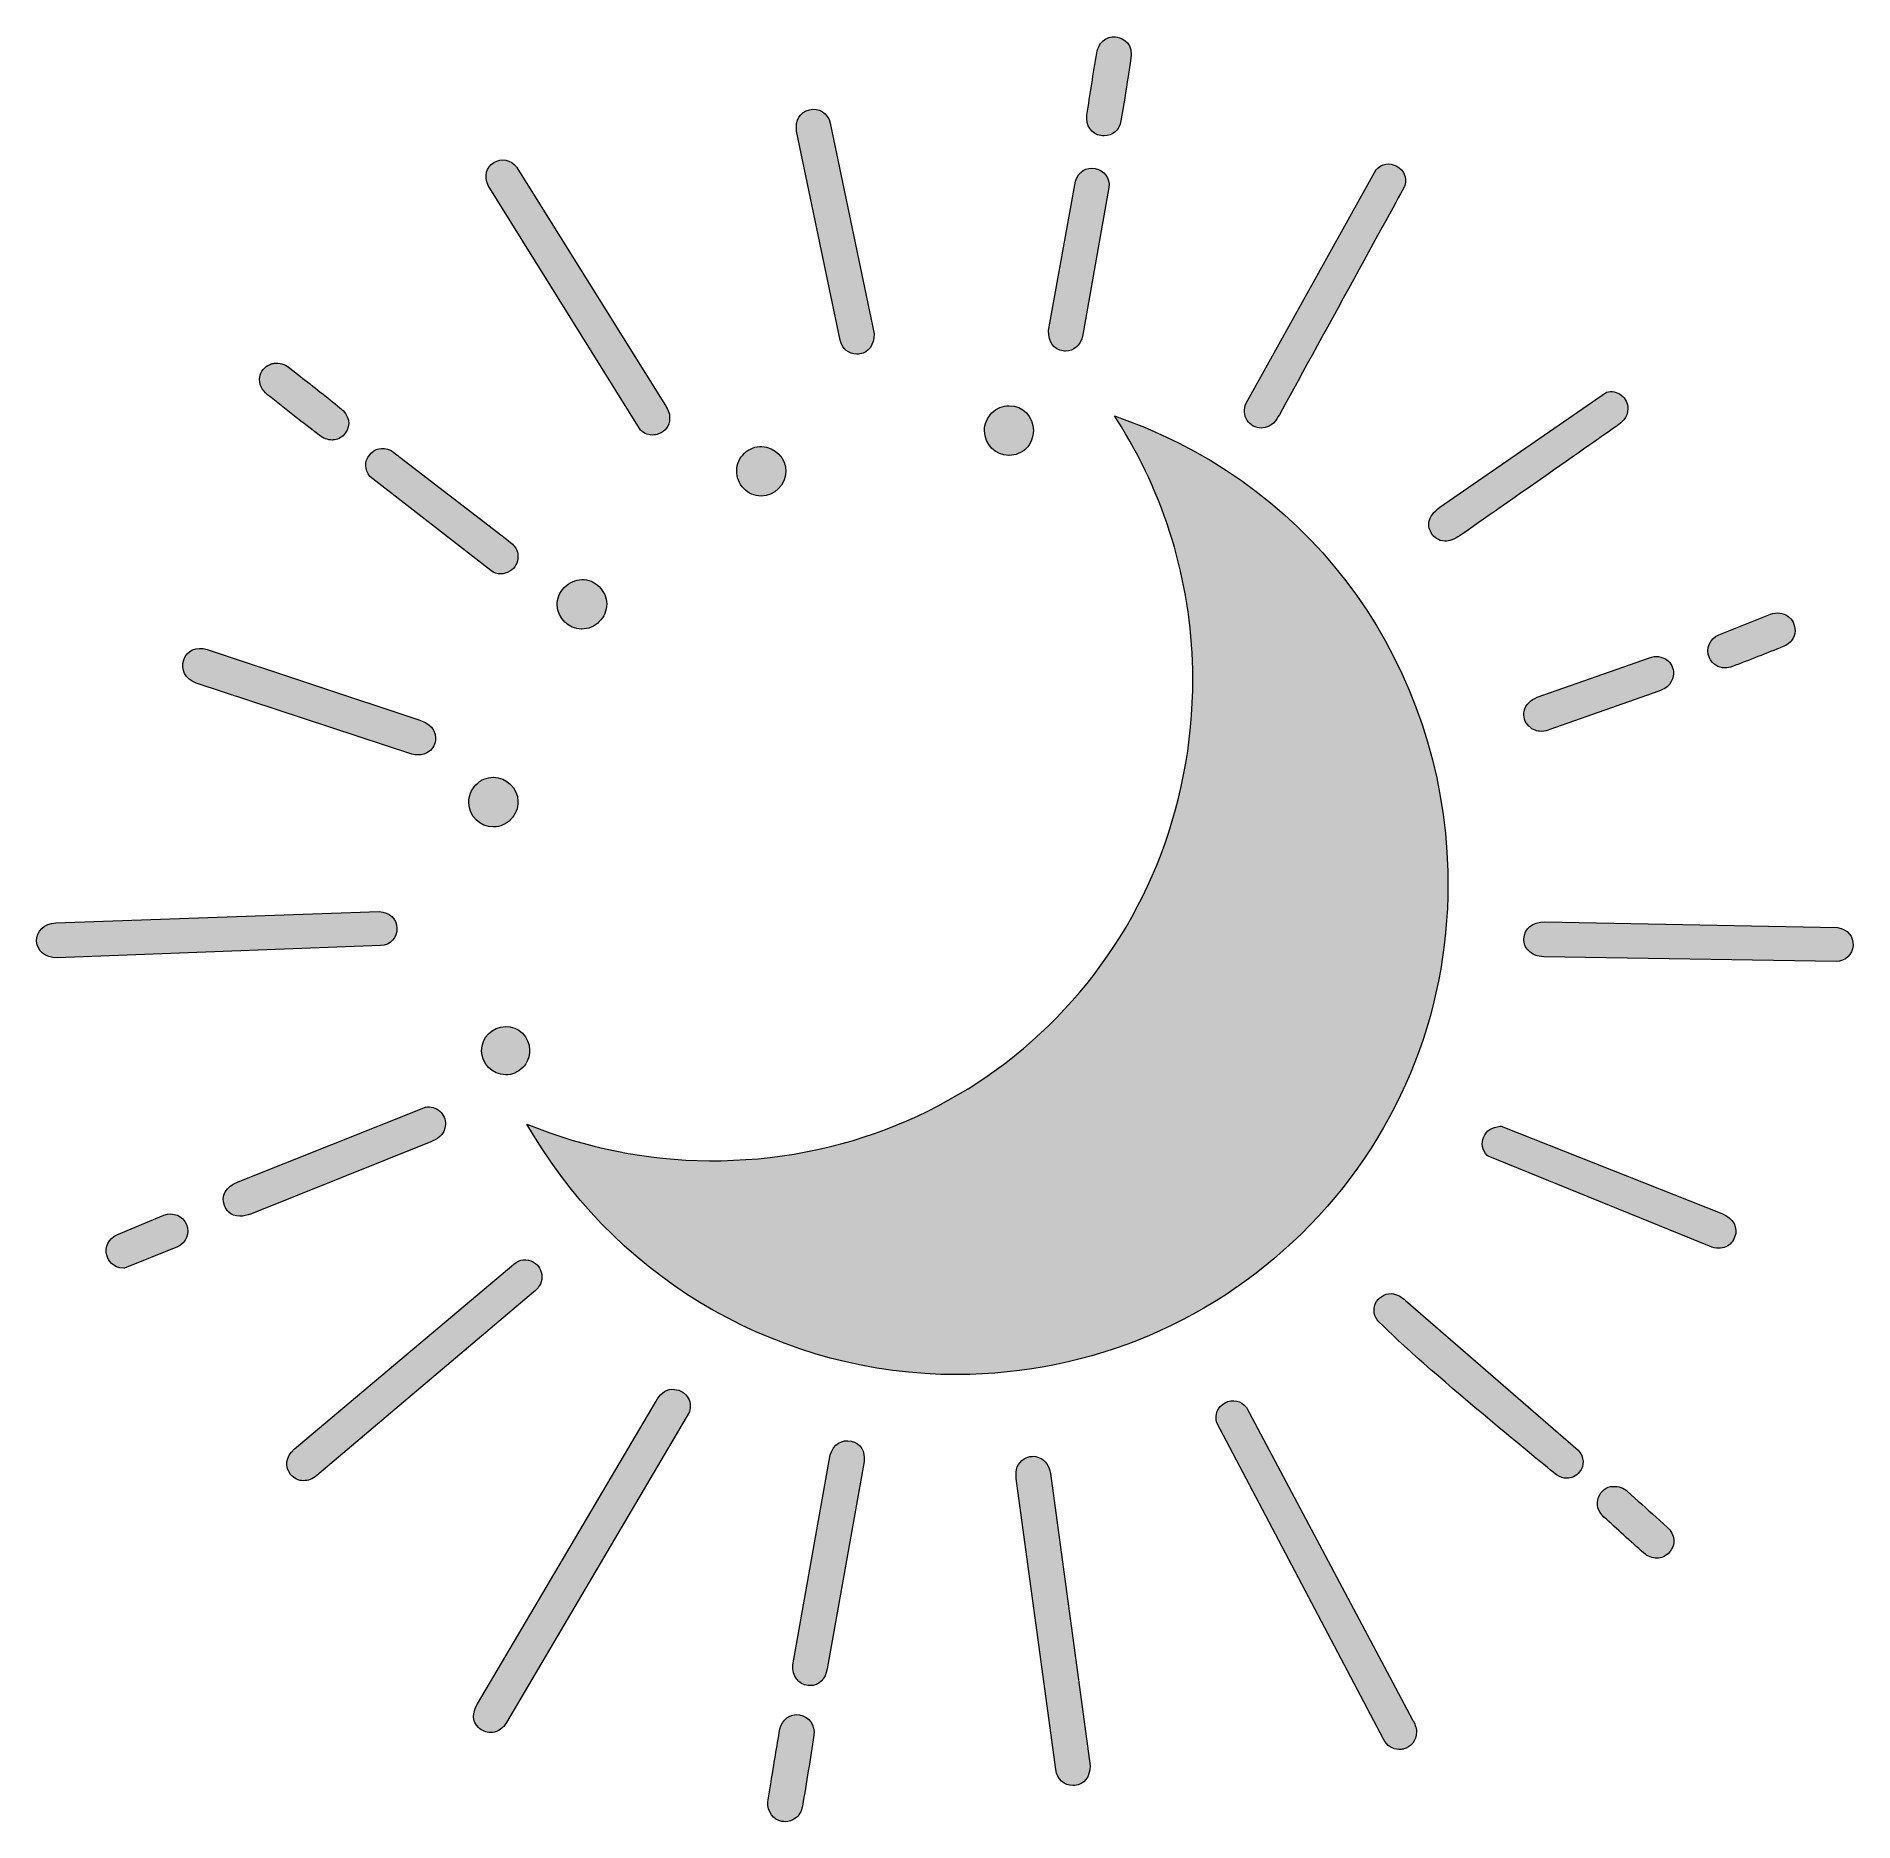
# Model space of a CAD drawing. Header units: inches. Extents: x -1.2 to 10.8, y -11.8 to 0.
import ezdxf

# ---------------------------------------------------------------- set-up
doc = ezdxf.new("R2010")
doc.units = ezdxf.units.IN
doc.header["$MEASUREMENT"] = 0
doc.layers.add('Layer 1', color=7, linetype='Continuous')

msp = doc.modelspace()

# ---------------------------------------------------------------- hatches: boundary and pattern name
at = {"layer": 'Layer 1', "true_color": 0xffffff}
h = msp.add_hatch(color=7, dxfattribs=at)
h.dxf.hatch_style = 2
edge = h.paths.add_edge_path()
edge.add_spline(control_points=[(5.85, -0.686), (5.85, -0.686), (5.85, -0.686), (5.85, -0.686), (5.857, -0.687), (5.865, -0.688), (5.872, -0.688), (5.927, -0.688), (5.971, -0.65), (5.982, -0.589), (6, -0.489), (6.015, -0.388), (6.03, -0.295), (6.03, -0.295), (6.046, -0.192), (6.046, -0.192), (6.067, -0.073), (5.999, -0.043), (5.957, -0.035), (5.927, -0.03), (5.898, -0.036), (5.874, -0.053), (5.848, -0.071), (5.83, -0.101), (5.823, -0.139), (5.8, -0.275), (5.778, -0.413), (5.758, -0.55), (5.748, -0.619), (5.786, -0.675), (5.85, -0.686)], knot_values=[0, 0, 0, 0, 1, 1, 1, 2, 2, 2, 3, 3, 3, 4, 4, 4, 5, 5, 5, 6, 6, 6, 7, 7, 7, 8, 8, 8, 9, 9, 9, 10, 10, 10, 10], degree=3, periodic=1)
h = msp.add_hatch(color=7, dxfattribs=at)
h.dxf.hatch_style = 2
edge = h.paths.add_edge_path()
edge.add_spline(control_points=[(4.127, -2.038), (4.141, -2.095), (4.185, -2.13), (4.237, -2.13), (4.244, -2.13), (4.251, -2.13), (4.258, -2.129), (4.315, -2.119), (4.353, -2.068), (4.352, -1.996), (4.352, -1.996), (4.062, -0.604), (4.062, -0.604), (4.045, -0.537), (3.987, -0.5), (3.924, -0.515), (3.863, -0.53), (3.829, -0.586), (3.84, -0.656), (3.84, -0.656), (4.127, -2.038), (4.127, -2.038)], knot_values=[0, 0, 0, 0, 1, 1, 1, 2, 2, 2, 3, 3, 3, 4, 4, 4, 5, 5, 5, 6, 6, 6, 7, 7, 7, 7], degree=3, periodic=1)
h = msp.add_hatch(color=7, dxfattribs=at)
h.dxf.hatch_style = 2
edge = h.paths.add_edge_path()
edge.add_spline(control_points=[(2.801, -2.622), (2.822, -2.65), (2.852, -2.665), (2.885, -2.665), (2.899, -2.665), (2.914, -2.662), (2.928, -2.657), (2.973, -2.641), (2.999, -2.605), (3.001, -2.555), (3.003, -2.516), (2.985, -2.488), (2.969, -2.463), (2.969, -2.463), (1.992, -0.896), (1.992, -0.896), (1.992, -0.896), (1.99, -0.893), (1.99, -0.893), (1.952, -0.844), (1.89, -0.832), (1.839, -0.864), (1.79, -0.894), (1.774, -0.955), (1.801, -1.015), (1.801, -1.015), (2.801, -2.622), (2.801, -2.622)], knot_values=[0, 0, 0, 0, 1, 1, 1, 2, 2, 2, 3, 3, 3, 4, 4, 4, 5, 5, 5, 6, 6, 6, 7, 7, 7, 8, 8, 8, 9, 9, 9, 9], degree=3, periodic=1)
h = msp.add_hatch(color=7, dxfattribs=at)
h.dxf.hatch_style = 2
edge = h.paths.add_edge_path()
edge.add_spline(control_points=[(5.6, -2.109), (5.606, -2.109), (5.612, -2.11), (5.617, -2.11), (5.671, -2.11), (5.712, -2.075), (5.729, -2.014), (5.729, -2.014), (5.903, -1.028), (5.903, -1.028), (5.91, -0.967), (5.872, -0.915), (5.812, -0.903), (5.755, -0.892), (5.702, -0.925), (5.682, -0.986), (5.682, -0.986), (5.504, -1.975), (5.504, -1.975), (5.502, -2.049), (5.539, -2.1), (5.6, -2.109)], knot_values=[0, 0, 0, 0, 1, 1, 1, 2, 2, 2, 3, 3, 3, 4, 4, 4, 5, 5, 5, 6, 6, 6, 7, 7, 7, 7], degree=3, periodic=1)
h = msp.add_hatch(color=7, dxfattribs=at)
h.dxf.hatch_style = 2
edge = h.paths.add_edge_path()
edge.add_spline(control_points=[(6.91, -2.619), (6.981, -2.617), (7.012, -2.561), (7.029, -2.531), (7.236, -2.154), (7.856, -1.022), (7.856, -1.022), (7.856, -1.022), (7.859, -1.015), (7.859, -1.015), (7.872, -0.96), (7.852, -0.915), (7.805, -0.889), (7.757, -0.862), (7.706, -0.87), (7.669, -0.91), (7.669, -0.91), (6.809, -2.455), (6.809, -2.455), (6.792, -2.493), (6.795, -2.535), (6.816, -2.568), (6.836, -2.6), (6.871, -2.619), (6.91, -2.619)], knot_values=[0, 0, 0, 0, 1, 1, 1, 2, 2, 2, 3, 3, 3, 4, 4, 4, 5, 5, 5, 6, 6, 6, 7, 7, 7, 8, 8, 8, 8], degree=3, periodic=1)
h = msp.add_hatch(color=7, dxfattribs=at)
h.dxf.hatch_style = 2
edge = h.paths.add_edge_path()
edge.add_spline(control_points=[(0.685, -2.665), (0.685, -2.665), (0.685, -2.665), (0.685, -2.665), (0.712, -2.686), (0.742, -2.698), (0.771, -2.698), (0.776, -2.698), (0.781, -2.697), (0.786, -2.696), (0.815, -2.692), (0.84, -2.677), (0.858, -2.653), (0.898, -2.599), (0.884, -2.533), (0.823, -2.484), (0.737, -2.415), (0.649, -2.346), (0.562, -2.278), (0.562, -2.278), (0.492, -2.223), (0.492, -2.223), (0.468, -2.205), (0.44, -2.188), (0.398, -2.189), (0.398, -2.189), (0.388, -2.19), (0.388, -2.19), (0.382, -2.192), (0.371, -2.193), (0.361, -2.198), (0.323, -2.214), (0.298, -2.245), (0.293, -2.283), (0.287, -2.325), (0.306, -2.368), (0.345, -2.399), (0.464, -2.495), (0.584, -2.588), (0.685, -2.665)], knot_values=[0, 0, 0, 0, 1, 1, 1, 2, 2, 2, 3, 3, 3, 4, 4, 4, 5, 5, 5, 6, 6, 6, 7, 7, 7, 8, 8, 8, 9, 9, 9, 10, 10, 10, 11, 11, 11, 12, 12, 12, 13, 13, 13, 13], degree=3, periodic=1)
h = msp.add_hatch(color=7, dxfattribs=at)
h.dxf.hatch_style = 2
edge = h.paths.add_edge_path()
edge.add_spline(control_points=[(8.123, -3.366), (8.15, -3.366), (8.183, -3.356), (8.223, -3.328), (8.484, -3.148), (9.262, -2.602), (9.262, -2.602), (9.285, -2.586), (9.332, -2.553), (9.332, -2.49), (9.332, -2.455), (9.316, -2.422), (9.288, -2.401), (9.26, -2.379), (9.224, -2.372), (9.19, -2.382), (9.19, -2.382), (8.09, -3.142), (8.09, -3.142), (8.048, -3.171), (8.023, -3.205), (8.017, -3.24), (8.013, -3.268), (8.02, -3.295), (8.038, -3.32), (8.05, -3.337), (8.078, -3.366), (8.123, -3.366)], knot_values=[0, 0, 0, 0, 1, 1, 1, 2, 2, 2, 3, 3, 3, 4, 4, 4, 5, 5, 5, 6, 6, 6, 7, 7, 7, 8, 8, 8, 9, 9, 9, 9], degree=3, periodic=1)
h = msp.add_hatch(color=7, dxfattribs=at)
h.dxf.hatch_style = 2
edge = h.paths.add_edge_path()
edge.add_spline(control_points=[(5.242, -2.799), (5.242, -2.799), (5.243, -2.799), (5.243, -2.799), (5.286, -2.799), (5.326, -2.783), (5.356, -2.754), (5.387, -2.723), (5.404, -2.68), (5.404, -2.634), (5.403, -2.543), (5.334, -2.471), (5.245, -2.471), (5.2, -2.472), (5.161, -2.487), (5.13, -2.518), (5.098, -2.55), (5.081, -2.592), (5.081, -2.637), (5.082, -2.727), (5.152, -2.799), (5.242, -2.799)], knot_values=[0, 0, 0, 0, 1, 1, 1, 2, 2, 2, 3, 3, 3, 4, 4, 4, 5, 5, 5, 6, 6, 6, 7, 7, 7, 7], degree=3, periodic=1)
h = msp.add_hatch(color=7, dxfattribs=at)
h.dxf.hatch_style = 2
edge = h.paths.add_edge_path()
edge.add_spline(control_points=[(8.142, -5.547), (8.107, -4.197), (7.275, -3.028), (6.021, -2.568), (6.021, -2.568), (5.94, -2.538), (5.94, -2.538), (5.94, -2.538), (5.985, -2.611), (5.985, -2.611), (6.292, -3.108), (6.455, -3.682), (6.457, -4.27), (6.463, -6.029), (5.094, -7.43), (3.341, -7.46), (2.925, -7.467), (2.52, -7.396), (2.138, -7.249), (2.138, -7.249), (2.058, -7.218), (2.058, -7.218), (2.058, -7.218), (2.102, -7.292), (2.102, -7.292), (2.686, -8.268), (3.757, -8.875), (4.899, -8.874), (4.899, -8.874), (4.9, -8.874), (4.9, -8.874), (4.9, -8.874), (4.9, -8.874), (4.9, -8.874), (5.792, -8.869), (6.62, -8.517), (7.233, -7.884), (7.842, -7.255), (8.164, -6.425), (8.142, -5.547)], knot_values=[0, 0, 0, 0, 1, 1, 1, 2, 2, 2, 3, 3, 3, 4, 4, 4, 5, 5, 5, 6, 6, 6, 7, 7, 7, 8, 8, 8, 9, 9, 9, 10, 10, 10, 11, 11, 11, 12, 12, 12, 13, 13, 13, 13], degree=3, periodic=1)
h = msp.add_hatch(color=7, dxfattribs=at)
h.dxf.hatch_style = 2
edge = h.paths.add_edge_path()
edge.add_spline(control_points=[(1.819, -3.56), (1.84, -3.575), (1.862, -3.583), (1.885, -3.583), (1.905, -3.583), (1.925, -3.577), (1.945, -3.565), (1.981, -3.543), (1.999, -3.509), (1.999, -3.466), (1.998, -3.409), (1.959, -3.38), (1.924, -3.353), (1.924, -3.353), (1.162, -2.768), (1.162, -2.768), (1.162, -2.768), (1.156, -2.765), (1.156, -2.765), (1.103, -2.741), (1.053, -2.753), (1.018, -2.797), (1.018, -2.797), (1.018, -2.797), (1.018, -2.797), (0.984, -2.841), (0.985, -2.894), (1.02, -2.939), (1.02, -2.939), (1.819, -3.56), (1.819, -3.56)], knot_values=[0, 0, 0, 0, 1, 1, 1, 2, 2, 2, 3, 3, 3, 4, 4, 4, 5, 5, 5, 6, 6, 6, 7, 7, 7, 8, 8, 8, 9, 9, 9, 10, 10, 10, 10], degree=3, periodic=1)
h = msp.add_hatch(color=7, dxfattribs=at)
h.dxf.hatch_style = 2
edge = h.paths.add_edge_path()
edge.add_spline(control_points=[(3.605, -3.068), (3.605, -3.068), (3.605, -3.068), (3.606, -3.068), (3.692, -3.068), (3.767, -2.994), (3.768, -2.906), (3.77, -2.819), (3.697, -2.743), (3.61, -2.74), (3.567, -2.739), (3.527, -2.755), (3.495, -2.785), (3.463, -2.815), (3.445, -2.856), (3.444, -2.899), (3.443, -2.944), (3.459, -2.986), (3.49, -3.019), (3.521, -3.05), (3.561, -3.068), (3.605, -3.068)], knot_values=[0, 0, 0, 0, 1, 1, 1, 2, 2, 2, 3, 3, 3, 4, 4, 4, 5, 5, 5, 6, 6, 6, 7, 7, 7, 7], degree=3, periodic=1)
h = msp.add_hatch(color=7, dxfattribs=at)
h.dxf.hatch_style = 2
edge = h.paths.add_edge_path()
edge.add_spline(control_points=[(2.305, -3.672), (2.274, -3.704), (2.257, -3.747), (2.258, -3.79), (2.261, -3.876), (2.333, -3.946), (2.419, -3.947), (2.419, -3.947), (2.42, -3.947), (2.42, -3.947), (2.464, -3.947), (2.505, -3.93), (2.536, -3.898), (2.568, -3.866), (2.585, -3.825), (2.585, -3.781), (2.584, -3.738), (2.567, -3.697), (2.535, -3.666), (2.504, -3.636), (2.461, -3.619), (2.421, -3.62), (2.378, -3.621), (2.336, -3.64), (2.305, -3.672)], knot_values=[0, 0, 0, 0, 1, 1, 1, 2, 2, 2, 3, 3, 3, 4, 4, 4, 5, 5, 5, 6, 6, 6, 7, 7, 7, 8, 8, 8, 8], degree=3, periodic=1)
h = msp.add_hatch(color=7, dxfattribs=at)
h.dxf.hatch_style = 2
edge = h.paths.add_edge_path()
edge.add_spline(control_points=[(9.973, -4.204), (9.989, -4.204), (10.005, -4.201), (10.022, -4.194), (10.135, -4.152), (10.246, -4.107), (10.358, -4.063), (10.407, -4.043), (10.435, -4.006), (10.436, -3.958), (10.436, -3.918), (10.419, -3.882), (10.388, -3.861), (10.357, -3.839), (10.316, -3.834), (10.274, -3.849), (10.274, -3.849), (9.933, -3.985), (9.933, -3.985), (9.871, -4.013), (9.844, -4.077), (9.87, -4.136), (9.889, -4.179), (9.928, -4.204), (9.973, -4.204)], knot_values=[0, 0, 0, 0, 1, 1, 1, 2, 2, 2, 3, 3, 3, 4, 4, 4, 5, 5, 5, 6, 6, 6, 7, 7, 7, 8, 8, 8, 8], degree=3, periodic=1)
h = msp.add_hatch(color=7, dxfattribs=at)
h.dxf.hatch_style = 2
edge = h.paths.add_edge_path()
edge.add_spline(control_points=[(-0.128, -4.304), (-0.128, -4.304), (1.298, -4.773), (1.298, -4.773), (1.312, -4.777), (1.325, -4.779), (1.339, -4.779), (1.365, -4.779), (1.39, -4.771), (1.411, -4.757), (1.438, -4.736), (1.454, -4.705), (1.455, -4.67), (1.456, -4.584), (1.371, -4.556), (1.343, -4.546), (1.343, -4.546), (-0.055, -4.082), (-0.055, -4.082), (-0.125, -4.06), (-0.188, -4.088), (-0.209, -4.15), (-0.231, -4.215), (-0.199, -4.276), (-0.128, -4.304)], knot_values=[0, 0, 0, 0, 1, 1, 1, 2, 2, 2, 3, 3, 3, 4, 4, 4, 5, 5, 5, 6, 6, 6, 7, 7, 7, 8, 8, 8, 8], degree=3, periodic=1)
h = msp.add_hatch(color=7, dxfattribs=at)
h.dxf.hatch_style = 2
edge = h.paths.add_edge_path()
edge.add_spline(control_points=[(8.647, -4.489), (8.639, -4.525), (8.65, -4.561), (8.678, -4.589), (8.704, -4.615), (8.733, -4.623), (8.758, -4.623), (8.784, -4.623), (8.805, -4.615), (8.815, -4.611), (8.815, -4.611), (9.536, -4.357), (9.536, -4.357), (9.558, -4.349), (9.627, -4.325), (9.633, -4.242), (9.634, -4.205), (9.618, -4.171), (9.589, -4.15), (9.557, -4.127), (9.515, -4.122), (9.474, -4.136), (9.474, -4.136), (8.732, -4.398), (8.732, -4.398), (8.688, -4.414), (8.656, -4.448), (8.647, -4.489)], knot_values=[0, 0, 0, 0, 1, 1, 1, 2, 2, 2, 3, 3, 3, 4, 4, 4, 5, 5, 5, 6, 6, 6, 7, 7, 7, 8, 8, 8, 9, 9, 9, 9], degree=3, periodic=1)
h = msp.add_hatch(color=7, dxfattribs=at)
h.dxf.hatch_style = 2
edge = h.paths.add_edge_path()
edge.add_spline(control_points=[(1.838, -5.254), (1.881, -5.254), (1.922, -5.236), (1.952, -5.204), (1.983, -5.172), (2, -5.13), (1.999, -5.086), (1.997, -4.998), (1.924, -4.926), (1.837, -4.926), (1.836, -4.926), (1.836, -4.926), (1.835, -4.926), (1.792, -4.927), (1.751, -4.944), (1.721, -4.976), (1.689, -5.008), (1.673, -5.051), (1.674, -5.095), (1.677, -5.185), (1.748, -5.254), (1.836, -5.254), (1.836, -5.254), (1.837, -5.254), (1.838, -5.254)], knot_values=[0, 0, 0, 0, 1, 1, 1, 2, 2, 2, 3, 3, 3, 4, 4, 4, 5, 5, 5, 6, 6, 6, 7, 7, 7, 8, 8, 8, 8], degree=3, periodic=1)
h = msp.add_hatch(color=7, dxfattribs=at)
h.dxf.hatch_style = 2
edge = h.paths.add_edge_path()
edge.add_spline(control_points=[(1.199, -5.923), (1.197, -5.861), (1.15, -5.817), (1.081, -5.814), (1.081, -5.814), (-1.055, -5.889), (-1.055, -5.889), (-1.13, -5.893), (-1.183, -5.943), (-1.181, -6.009), (-1.178, -6.075), (-1.126, -6.118), (-1.046, -6.119), (-1.046, -6.119), (1.091, -6.039), (1.091, -6.039), (1.157, -6.035), (1.201, -5.987), (1.199, -5.923)], knot_values=[0, 0, 0, 0, 1, 1, 1, 2, 2, 2, 3, 3, 3, 4, 4, 4, 5, 5, 5, 6, 6, 6, 6], degree=3, periodic=1)
h = msp.add_hatch(color=7, dxfattribs=at)
h.dxf.hatch_style = 2
edge = h.paths.add_edge_path()
edge.add_spline(control_points=[(10.717, -5.919), (10.717, -5.919), (8.783, -5.882), (8.783, -5.882), (8.7, -5.881), (8.647, -5.925), (8.645, -5.994), (8.644, -6.024), (8.654, -6.051), (8.674, -6.072), (8.698, -6.097), (8.734, -6.111), (8.777, -6.112), (8.777, -6.112), (10.707, -6.144), (10.707, -6.144), (10.768, -6.142), (10.815, -6.097), (10.819, -6.038), (10.823, -5.979), (10.783, -5.93), (10.717, -5.919)], knot_values=[0, 0, 0, 0, 1, 1, 1, 2, 2, 2, 3, 3, 3, 4, 4, 4, 5, 5, 5, 6, 6, 6, 7, 7, 7, 7], degree=3, periodic=1)
h = msp.add_hatch(color=7, dxfattribs=at)
h.dxf.hatch_style = 2
edge = h.paths.add_edge_path()
edge.add_spline(control_points=[(1.916, -6.893), (1.916, -6.893), (1.916, -6.893), (1.916, -6.893), (1.917, -6.893), (1.917, -6.893), (1.917, -6.893), (1.96, -6.893), (1.999, -6.876), (2.03, -6.845), (2.061, -6.814), (2.077, -6.773), (2.076, -6.729), (2.075, -6.641), (2.002, -6.571), (1.916, -6.574), (1.829, -6.575), (1.758, -6.646), (1.758, -6.733), (1.758, -6.819), (1.831, -6.892), (1.916, -6.893)], knot_values=[0, 0, 0, 0, 1, 1, 1, 2, 2, 2, 3, 3, 3, 4, 4, 4, 5, 5, 5, 6, 6, 6, 7, 7, 7, 7], degree=3, periodic=1)
h = msp.add_hatch(color=7, dxfattribs=at)
h.dxf.hatch_style = 2
edge = h.paths.add_edge_path()
edge.add_spline(control_points=[(1.52, -7.22), (1.521, -7.187), (1.507, -7.155), (1.482, -7.133), (1.456, -7.11), (1.422, -7.1), (1.388, -7.106), (1.388, -7.106), (0.15, -7.599), (0.15, -7.599), (0.069, -7.633), (0.035, -7.691), (0.06, -7.757), (0.069, -7.781), (0.095, -7.827), (0.162, -7.827), (0.183, -7.827), (0.208, -7.822), (0.238, -7.811), (0.238, -7.811), (1.423, -7.335), (1.423, -7.335), (1.454, -7.322), (1.518, -7.296), (1.52, -7.22)], knot_values=[0, 0, 0, 0, 1, 1, 1, 2, 2, 2, 3, 3, 3, 4, 4, 4, 5, 5, 5, 6, 6, 6, 7, 7, 7, 8, 8, 8, 8], degree=3, periodic=1)
h = msp.add_hatch(color=7, dxfattribs=at)
h.dxf.hatch_style = 2
edge = h.paths.add_edge_path()
edge.add_spline(control_points=[(9.952, -7.81), (9.952, -7.81), (8.494, -7.233), (8.494, -7.233), (8.494, -7.233), (8.487, -7.233), (8.487, -7.233), (8.432, -7.238), (8.396, -7.261), (8.379, -7.303), (8.361, -7.346), (8.369, -7.39), (8.403, -7.425), (8.403, -7.425), (8.408, -7.43), (8.408, -7.43), (8.408, -7.43), (9.87, -8.025), (9.87, -8.025), (9.87, -8.025), (9.87, -8.025), (9.87, -8.025), (9.891, -8.034), (9.912, -8.038), (9.932, -8.038), (9.949, -8.038), (9.964, -8.035), (9.979, -8.029), (10.006, -8.017), (10.026, -7.995), (10.037, -7.966), (10.062, -7.902), (10.029, -7.841), (9.952, -7.81)], knot_values=[0, 0, 0, 0, 1, 1, 1, 2, 2, 2, 3, 3, 3, 4, 4, 4, 5, 5, 5, 6, 6, 6, 7, 7, 7, 8, 8, 8, 9, 9, 9, 10, 10, 10, 11, 11, 11, 11], degree=3, periodic=1)
h = msp.add_hatch(color=7, dxfattribs=at)
h.dxf.hatch_style = 2
edge = h.paths.add_edge_path()
edge.add_spline(control_points=[(-0.34, -7.82), (-0.34, -7.82), (-0.652, -7.951), (-0.652, -7.951), (-0.707, -7.977), (-0.732, -8.029), (-0.718, -8.084), (-0.708, -8.121), (-0.681, -8.167), (-0.606, -8.171), (-0.606, -8.171), (-0.6, -8.171), (-0.6, -8.171), (-0.6, -8.171), (-0.251, -8.029), (-0.251, -8.029), (-0.193, -8.003), (-0.167, -7.939), (-0.191, -7.881), (-0.215, -7.824), (-0.277, -7.798), (-0.34, -7.82)], knot_values=[0, 0, 0, 0, 1, 1, 1, 2, 2, 2, 3, 3, 3, 4, 4, 4, 5, 5, 5, 6, 6, 6, 7, 7, 7, 7], degree=3, periodic=1)
h = msp.add_hatch(color=7, dxfattribs=at)
h.dxf.hatch_style = 2
edge = h.paths.add_edge_path()
edge.add_spline(control_points=[(2.157, -8.228), (2.156, -8.184), (2.137, -8.151), (2.101, -8.13), (2.101, -8.13), (2.101, -8.13), (2.101, -8.13), (2.058, -8.105), (2.011, -8.11), (1.971, -8.143), (1.971, -8.143), (0.521, -9.367), (0.521, -9.367), (0.465, -9.415), (0.456, -9.483), (0.497, -9.534), (0.52, -9.561), (0.549, -9.575), (0.581, -9.575), (0.611, -9.575), (0.642, -9.564), (0.671, -9.541), (0.671, -9.541), (2.102, -8.329), (2.102, -8.329), (2.129, -8.306), (2.157, -8.276), (2.157, -8.228)], knot_values=[0, 0, 0, 0, 1, 1, 1, 2, 2, 2, 3, 3, 3, 4, 4, 4, 5, 5, 5, 6, 6, 6, 7, 7, 7, 8, 8, 8, 9, 9, 9, 9], degree=3, periodic=1)
h = msp.add_hatch(color=7, dxfattribs=at)
h.dxf.hatch_style = 2
edge = h.paths.add_edge_path()
edge.add_spline(control_points=[(7.863, -8.384), (7.837, -8.362), (7.808, -8.341), (7.768, -8.338), (7.768, -8.338), (7.767, -8.338), (7.767, -8.338), (7.723, -8.339), (7.682, -8.364), (7.663, -8.406), (7.646, -8.446), (7.654, -8.49), (7.687, -8.524), (7.957, -8.806), (8.853, -9.53), (8.864, -9.539), (8.883, -9.553), (8.905, -9.559), (8.927, -9.559), (8.958, -9.559), (8.99, -9.545), (9.012, -9.517), (9.046, -9.475), (9.044, -9.419), (9.003, -9.372), (9.003, -9.372), (7.863, -8.384), (7.863, -8.384)], knot_values=[0, 0, 0, 0, 1, 1, 1, 2, 2, 2, 3, 3, 3, 4, 4, 4, 5, 5, 5, 6, 6, 6, 7, 7, 7, 8, 8, 8, 9, 9, 9, 9], degree=3, periodic=1)
h = msp.add_hatch(color=7, dxfattribs=at)
h.dxf.hatch_style = 2
edge = h.paths.add_edge_path()
edge.add_spline(control_points=[(3.016, -8.97), (3.016, -8.97), (3.016, -8.97), (3.016, -8.97), (2.964, -8.972), (2.934, -9.011), (2.911, -9.049), (2.911, -9.049), (1.731, -11.05), (1.731, -11.05), (1.694, -11.112), (1.697, -11.165), (1.739, -11.206), (1.761, -11.228), (1.789, -11.239), (1.817, -11.239), (1.822, -11.239), (1.826, -11.239), (1.831, -11.238), (1.867, -11.234), (1.901, -11.21), (1.923, -11.173), (1.923, -11.173), (3.131, -9.119), (3.131, -9.119), (3.143, -9.084), (3.138, -9.047), (3.117, -9.018), (3.095, -8.987), (3.06, -8.971), (3.016, -8.97)], knot_values=[0, 0, 0, 0, 1, 1, 1, 2, 2, 2, 3, 3, 3, 4, 4, 4, 5, 5, 5, 6, 6, 6, 7, 7, 7, 8, 8, 8, 9, 9, 9, 10, 10, 10, 10], degree=3, periodic=1)
h = msp.add_hatch(color=7, dxfattribs=at)
h.dxf.hatch_style = 2
edge = h.paths.add_edge_path()
edge.add_spline(control_points=[(6.811, -9.091), (6.776, -9.045), (6.722, -9.033), (6.67, -9.061), (6.67, -9.061), (6.67, -9.061), (6.67, -9.061), (6.621, -9.088), (6.601, -9.137), (6.616, -9.193), (6.616, -9.193), (7.716, -11.283), (7.716, -11.283), (7.74, -11.327), (7.776, -11.351), (7.819, -11.351), (7.828, -11.351), (7.838, -11.35), (7.848, -11.348), (7.9, -11.335), (7.932, -11.295), (7.936, -11.235), (7.935, -11.204), (7.922, -11.18), (7.909, -11.155), (7.909, -11.155), (6.811, -9.091), (6.811, -9.091)], knot_values=[0, 0, 0, 0, 1, 1, 1, 2, 2, 2, 3, 3, 3, 4, 4, 4, 5, 5, 5, 6, 6, 6, 7, 7, 7, 8, 8, 8, 9, 9, 9, 9], degree=3, periodic=1)
h = msp.add_hatch(color=7, dxfattribs=at)
h.dxf.hatch_style = 2
edge = h.paths.add_edge_path()
edge.add_spline(control_points=[(4.201, -9.314), (4.139, -9.299), (4.084, -9.334), (4.062, -9.404), (4.062, -9.404), (3.814, -10.791), (3.814, -10.791), (3.812, -10.868), (3.852, -10.921), (3.915, -10.928), (3.919, -10.928), (3.923, -10.929), (3.927, -10.929), (3.986, -10.929), (4.03, -10.887), (4.042, -10.819), (4.042, -10.819), (4.285, -9.448), (4.285, -9.448), (4.295, -9.382), (4.262, -9.328), (4.201, -9.314)], knot_values=[0, 0, 0, 0, 1, 1, 1, 2, 2, 2, 3, 3, 3, 4, 4, 4, 5, 5, 5, 6, 6, 6, 7, 7, 7, 7], degree=3, periodic=1)
h = msp.add_hatch(color=7, dxfattribs=at)
h.dxf.hatch_style = 2
edge = h.paths.add_edge_path()
edge.add_spline(control_points=[(5.445, -9.423), (5.413, -9.408), (5.376, -9.411), (5.343, -9.431), (5.3, -9.458), (5.283, -9.501), (5.291, -9.561), (5.291, -9.561), (5.552, -11.484), (5.552, -11.484), (5.562, -11.548), (5.607, -11.589), (5.665, -11.589), (5.669, -11.589), (5.674, -11.589), (5.678, -11.588), (5.739, -11.582), (5.778, -11.533), (5.779, -11.459), (5.779, -11.459), (5.517, -9.528), (5.517, -9.528), (5.509, -9.48), (5.483, -9.44), (5.445, -9.423)], knot_values=[0, 0, 0, 0, 1, 1, 1, 2, 2, 2, 3, 3, 3, 4, 4, 4, 5, 5, 5, 6, 6, 6, 7, 7, 7, 8, 8, 8, 8], degree=3, periodic=1)
h = msp.add_hatch(color=7, dxfattribs=at)
h.dxf.hatch_style = 2
edge = h.paths.add_edge_path()
edge.add_spline(control_points=[(9.399, -9.709), (9.399, -9.709), (9.33, -9.647), (9.33, -9.647), (9.302, -9.622), (9.272, -9.611), (9.234, -9.612), (9.234, -9.612), (9.233, -9.612), (9.233, -9.612), (9.189, -9.615), (9.155, -9.641), (9.138, -9.684), (9.12, -9.732), (9.133, -9.778), (9.173, -9.815), (9.261, -9.895), (9.348, -9.975), (9.437, -10.053), (9.464, -10.076), (9.493, -10.087), (9.522, -10.087), (9.553, -10.087), (9.583, -10.074), (9.606, -10.048), (9.65, -9.997), (9.644, -9.93), (9.59, -9.881), (9.527, -9.823), (9.463, -9.766), (9.399, -9.709)], knot_values=[0, 0, 0, 0, 1, 1, 1, 2, 2, 2, 3, 3, 3, 4, 4, 4, 5, 5, 5, 6, 6, 6, 7, 7, 7, 8, 8, 8, 9, 9, 9, 10, 10, 10, 10], degree=3, periodic=1)
h = msp.add_hatch(color=7, dxfattribs=at)
h.dxf.hatch_style = 2
edge = h.paths.add_edge_path()
edge.add_spline(control_points=[(3.859, -11.122), (3.798, -11.112), (3.741, -11.154), (3.729, -11.217), (3.729, -11.217), (3.729, -11.217), (3.729, -11.217), (3.709, -11.333), (3.69, -11.449), (3.671, -11.565), (3.671, -11.565), (3.65, -11.698), (3.65, -11.698), (3.645, -11.762), (3.685, -11.816), (3.743, -11.826), (3.751, -11.827), (3.758, -11.828), (3.765, -11.828), (3.788, -11.828), (3.81, -11.821), (3.829, -11.808), (3.855, -11.79), (3.872, -11.76), (3.878, -11.725), (3.905, -11.569), (3.93, -11.413), (3.954, -11.257), (3.964, -11.192), (3.922, -11.133), (3.859, -11.122)], knot_values=[0, 0, 0, 0, 1, 1, 1, 2, 2, 2, 3, 3, 3, 4, 4, 4, 5, 5, 5, 6, 6, 6, 7, 7, 7, 8, 8, 8, 9, 9, 9, 10, 10, 10, 10], degree=3, periodic=1)

# ---------------------------------------------------------------- linework, layer by layer
at = {"layer": 'Layer 1', "lineweight": 0}
for points, knots in [([(5.85, -0.686), (5.85, -0.686), (5.85, -0.686), (5.85, -0.686), (5.857, -0.687), (5.865, -0.688), (5.872, -0.688), (5.927, -0.688), (5.971, -0.65), (5.982, -0.589), (6, -0.489), (6.015, -0.388), (6.03, -0.295), (6.03, -0.295), (6.046, -0.192), (6.046, -0.192), (6.067, -0.073), (5.999, -0.043), (5.957, -0.035), (5.927, -0.03), (5.898, -0.036), (5.874, -0.053), (5.848, -0.071), (5.83, -0.101), (5.823, -0.139), (5.8, -0.275), (5.778, -0.413), (5.758, -0.55), (5.748, -0.619), (5.786, -0.675), (5.85, -0.686)], [0, 0, 0, 0, 1, 1, 1, 2, 2, 2, 3, 3, 3, 4, 4, 4, 5, 5, 5, 6, 6, 6, 7, 7, 7, 8, 8, 8, 9, 9, 9, 10, 10, 10, 10]), ([(4.127, -2.038), (4.141, -2.095), (4.185, -2.13), (4.237, -2.13), (4.244, -2.13), (4.251, -2.13), (4.258, -2.129), (4.315, -2.119), (4.353, -2.068), (4.352, -1.996), (4.352, -1.996), (4.062, -0.604), (4.062, -0.604), (4.045, -0.537), (3.987, -0.5), (3.924, -0.515), (3.863, -0.53), (3.829, -0.586), (3.84, -0.656), (3.84, -0.656), (4.127, -2.038), (4.127, -2.038)], [0, 0, 0, 0, 1, 1, 1, 2, 2, 2, 3, 3, 3, 4, 4, 4, 5, 5, 5, 6, 6, 6, 7, 7, 7, 7]), ([(2.801, -2.622), (2.822, -2.65), (2.852, -2.665), (2.885, -2.665), (2.899, -2.665), (2.914, -2.662), (2.928, -2.657), (2.973, -2.641), (2.999, -2.605), (3.001, -2.555), (3.003, -2.516), (2.985, -2.488), (2.969, -2.463), (2.969, -2.463), (1.992, -0.896), (1.992, -0.896), (1.992, -0.896), (1.99, -0.893), (1.99, -0.893), (1.952, -0.844), (1.89, -0.832), (1.839, -0.864), (1.79, -0.894), (1.774, -0.955), (1.801, -1.015), (1.801, -1.015), (2.801, -2.622), (2.801, -2.622)], [0, 0, 0, 0, 1, 1, 1, 2, 2, 2, 3, 3, 3, 4, 4, 4, 5, 5, 5, 6, 6, 6, 7, 7, 7, 8, 8, 8, 9, 9, 9, 9]), ([(5.6, -2.109), (5.606, -2.109), (5.612, -2.11), (5.617, -2.11), (5.671, -2.11), (5.712, -2.075), (5.729, -2.014), (5.729, -2.014), (5.903, -1.028), (5.903, -1.028), (5.91, -0.967), (5.872, -0.915), (5.812, -0.903), (5.755, -0.892), (5.702, -0.925), (5.682, -0.986), (5.682, -0.986), (5.504, -1.975), (5.504, -1.975), (5.502, -2.049), (5.539, -2.1), (5.6, -2.109)], [0, 0, 0, 0, 1, 1, 1, 2, 2, 2, 3, 3, 3, 4, 4, 4, 5, 5, 5, 6, 6, 6, 7, 7, 7, 7]), ([(6.91, -2.619), (6.981, -2.617), (7.012, -2.561), (7.029, -2.531), (7.236, -2.154), (7.856, -1.022), (7.856, -1.022), (7.856, -1.022), (7.859, -1.015), (7.859, -1.015), (7.872, -0.96), (7.852, -0.915), (7.805, -0.889), (7.757, -0.862), (7.706, -0.87), (7.669, -0.91), (7.669, -0.91), (6.809, -2.455), (6.809, -2.455), (6.792, -2.493), (6.795, -2.535), (6.816, -2.568), (6.836, -2.6), (6.871, -2.619), (6.91, -2.619)], [0, 0, 0, 0, 1, 1, 1, 2, 2, 2, 3, 3, 3, 4, 4, 4, 5, 5, 5, 6, 6, 6, 7, 7, 7, 8, 8, 8, 8]), ([(0.685, -2.665), (0.685, -2.665), (0.685, -2.665), (0.685, -2.665), (0.712, -2.686), (0.742, -2.698), (0.771, -2.698), (0.776, -2.698), (0.781, -2.697), (0.786, -2.696), (0.815, -2.692), (0.84, -2.677), (0.858, -2.653), (0.898, -2.599), (0.884, -2.533), (0.823, -2.484), (0.737, -2.415), (0.649, -2.346), (0.562, -2.278), (0.562, -2.278), (0.492, -2.223), (0.492, -2.223), (0.468, -2.205), (0.44, -2.188), (0.398, -2.189), (0.398, -2.189), (0.388, -2.19), (0.388, -2.19), (0.382, -2.192), (0.371, -2.193), (0.361, -2.198), (0.323, -2.214), (0.298, -2.245), (0.293, -2.283), (0.287, -2.325), (0.306, -2.368), (0.345, -2.399), (0.464, -2.495), (0.584, -2.588), (0.685, -2.665)], [0, 0, 0, 0, 1, 1, 1, 2, 2, 2, 3, 3, 3, 4, 4, 4, 5, 5, 5, 6, 6, 6, 7, 7, 7, 8, 8, 8, 9, 9, 9, 10, 10, 10, 11, 11, 11, 12, 12, 12, 13, 13, 13, 13]), ([(8.123, -3.366), (8.15, -3.366), (8.183, -3.356), (8.223, -3.328), (8.484, -3.148), (9.262, -2.602), (9.262, -2.602), (9.285, -2.586), (9.332, -2.553), (9.332, -2.49), (9.332, -2.455), (9.316, -2.422), (9.288, -2.401), (9.26, -2.379), (9.224, -2.372), (9.19, -2.382), (9.19, -2.382), (8.09, -3.142), (8.09, -3.142), (8.048, -3.171), (8.023, -3.205), (8.017, -3.24), (8.013, -3.268), (8.02, -3.295), (8.038, -3.32), (8.05, -3.337), (8.078, -3.366), (8.123, -3.366)], [0, 0, 0, 0, 1, 1, 1, 2, 2, 2, 3, 3, 3, 4, 4, 4, 5, 5, 5, 6, 6, 6, 7, 7, 7, 8, 8, 8, 9, 9, 9, 9]), ([(5.242, -2.799), (5.242, -2.799), (5.243, -2.799), (5.243, -2.799), (5.286, -2.799), (5.326, -2.783), (5.356, -2.754), (5.387, -2.723), (5.404, -2.68), (5.404, -2.634), (5.403, -2.543), (5.334, -2.471), (5.245, -2.471), (5.2, -2.472), (5.161, -2.487), (5.13, -2.518), (5.098, -2.55), (5.081, -2.592), (5.081, -2.637), (5.082, -2.727), (5.152, -2.799), (5.242, -2.799)], [0, 0, 0, 0, 1, 1, 1, 2, 2, 2, 3, 3, 3, 4, 4, 4, 5, 5, 5, 6, 6, 6, 7, 7, 7, 7]), ([(8.142, -5.547), (8.107, -4.197), (7.275, -3.028), (6.021, -2.568), (6.021, -2.568), (5.94, -2.538), (5.94, -2.538), (5.94, -2.538), (5.985, -2.611), (5.985, -2.611), (6.292, -3.108), (6.455, -3.682), (6.457, -4.27), (6.463, -6.029), (5.094, -7.43), (3.341, -7.46), (2.925, -7.467), (2.52, -7.396), (2.138, -7.249), (2.138, -7.249), (2.058, -7.218), (2.058, -7.218), (2.058, -7.218), (2.102, -7.292), (2.102, -7.292), (2.686, -8.268), (3.757, -8.875), (4.899, -8.874), (4.899, -8.874), (4.9, -8.874), (4.9, -8.874), (4.9, -8.874), (4.9, -8.874), (4.9, -8.874), (5.792, -8.869), (6.62, -8.517), (7.233, -7.884), (7.842, -7.255), (8.164, -6.425), (8.142, -5.547)], [0, 0, 0, 0, 1, 1, 1, 2, 2, 2, 3, 3, 3, 4, 4, 4, 5, 5, 5, 6, 6, 6, 7, 7, 7, 8, 8, 8, 9, 9, 9, 10, 10, 10, 11, 11, 11, 12, 12, 12, 13, 13, 13, 13]), ([(1.819, -3.56), (1.84, -3.575), (1.862, -3.583), (1.885, -3.583), (1.905, -3.583), (1.925, -3.577), (1.945, -3.565), (1.981, -3.543), (1.999, -3.509), (1.999, -3.466), (1.998, -3.409), (1.959, -3.38), (1.924, -3.353), (1.924, -3.353), (1.162, -2.768), (1.162, -2.768), (1.162, -2.768), (1.156, -2.765), (1.156, -2.765), (1.103, -2.741), (1.053, -2.753), (1.018, -2.797), (1.018, -2.797), (1.018, -2.797), (1.018, -2.797), (0.984, -2.841), (0.985, -2.894), (1.02, -2.939), (1.02, -2.939), (1.819, -3.56), (1.819, -3.56)], [0, 0, 0, 0, 1, 1, 1, 2, 2, 2, 3, 3, 3, 4, 4, 4, 5, 5, 5, 6, 6, 6, 7, 7, 7, 8, 8, 8, 9, 9, 9, 10, 10, 10, 10]), ([(3.605, -3.068), (3.605, -3.068), (3.605, -3.068), (3.606, -3.068), (3.692, -3.068), (3.767, -2.994), (3.768, -2.906), (3.77, -2.819), (3.697, -2.743), (3.61, -2.74), (3.567, -2.739), (3.527, -2.755), (3.495, -2.785), (3.463, -2.815), (3.445, -2.856), (3.444, -2.899), (3.443, -2.944), (3.459, -2.986), (3.49, -3.019), (3.521, -3.05), (3.561, -3.068), (3.605, -3.068)], [0, 0, 0, 0, 1, 1, 1, 2, 2, 2, 3, 3, 3, 4, 4, 4, 5, 5, 5, 6, 6, 6, 7, 7, 7, 7]), ([(2.305, -3.672), (2.274, -3.704), (2.257, -3.747), (2.258, -3.79), (2.261, -3.876), (2.333, -3.946), (2.419, -3.947), (2.419, -3.947), (2.42, -3.947), (2.42, -3.947), (2.464, -3.947), (2.505, -3.93), (2.536, -3.898), (2.568, -3.866), (2.585, -3.825), (2.585, -3.781), (2.584, -3.738), (2.567, -3.697), (2.535, -3.666), (2.504, -3.636), (2.461, -3.619), (2.421, -3.62), (2.378, -3.621), (2.336, -3.64), (2.305, -3.672)], [0, 0, 0, 0, 1, 1, 1, 2, 2, 2, 3, 3, 3, 4, 4, 4, 5, 5, 5, 6, 6, 6, 7, 7, 7, 8, 8, 8, 8]), ([(9.973, -4.204), (9.989, -4.204), (10.005, -4.201), (10.022, -4.194), (10.135, -4.152), (10.246, -4.107), (10.358, -4.063), (10.407, -4.043), (10.435, -4.006), (10.436, -3.958), (10.436, -3.918), (10.419, -3.882), (10.388, -3.861), (10.357, -3.839), (10.316, -3.834), (10.274, -3.849), (10.274, -3.849), (9.933, -3.985), (9.933, -3.985), (9.871, -4.013), (9.844, -4.077), (9.87, -4.136), (9.889, -4.179), (9.928, -4.204), (9.973, -4.204)], [0, 0, 0, 0, 1, 1, 1, 2, 2, 2, 3, 3, 3, 4, 4, 4, 5, 5, 5, 6, 6, 6, 7, 7, 7, 8, 8, 8, 8]), ([(-0.128, -4.304), (-0.128, -4.304), (1.298, -4.773), (1.298, -4.773), (1.312, -4.777), (1.325, -4.779), (1.339, -4.779), (1.365, -4.779), (1.39, -4.771), (1.411, -4.757), (1.438, -4.736), (1.454, -4.705), (1.455, -4.67), (1.456, -4.584), (1.371, -4.556), (1.343, -4.546), (1.343, -4.546), (-0.055, -4.082), (-0.055, -4.082), (-0.125, -4.06), (-0.188, -4.088), (-0.209, -4.15), (-0.231, -4.215), (-0.199, -4.276), (-0.128, -4.304)], [0, 0, 0, 0, 1, 1, 1, 2, 2, 2, 3, 3, 3, 4, 4, 4, 5, 5, 5, 6, 6, 6, 7, 7, 7, 8, 8, 8, 8]), ([(8.647, -4.489), (8.639, -4.525), (8.65, -4.561), (8.678, -4.589), (8.704, -4.615), (8.733, -4.623), (8.758, -4.623), (8.784, -4.623), (8.805, -4.615), (8.815, -4.611), (8.815, -4.611), (9.536, -4.357), (9.536, -4.357), (9.558, -4.349), (9.627, -4.325), (9.633, -4.242), (9.634, -4.205), (9.618, -4.171), (9.589, -4.15), (9.557, -4.127), (9.515, -4.122), (9.474, -4.136), (9.474, -4.136), (8.732, -4.398), (8.732, -4.398), (8.688, -4.414), (8.656, -4.448), (8.647, -4.489)], [0, 0, 0, 0, 1, 1, 1, 2, 2, 2, 3, 3, 3, 4, 4, 4, 5, 5, 5, 6, 6, 6, 7, 7, 7, 8, 8, 8, 9, 9, 9, 9]), ([(1.838, -5.254), (1.881, -5.254), (1.922, -5.236), (1.952, -5.204), (1.983, -5.172), (2, -5.13), (1.999, -5.086), (1.997, -4.998), (1.924, -4.926), (1.837, -4.926), (1.836, -4.926), (1.836, -4.926), (1.835, -4.926), (1.792, -4.927), (1.751, -4.944), (1.721, -4.976), (1.689, -5.008), (1.673, -5.051), (1.674, -5.095), (1.677, -5.185), (1.748, -5.254), (1.836, -5.254), (1.836, -5.254), (1.837, -5.254), (1.838, -5.254)], [0, 0, 0, 0, 1, 1, 1, 2, 2, 2, 3, 3, 3, 4, 4, 4, 5, 5, 5, 6, 6, 6, 7, 7, 7, 8, 8, 8, 8]), ([(1.199, -5.923), (1.197, -5.861), (1.15, -5.817), (1.081, -5.814), (1.081, -5.814), (-1.055, -5.889), (-1.055, -5.889), (-1.13, -5.893), (-1.183, -5.943), (-1.181, -6.009), (-1.178, -6.075), (-1.126, -6.118), (-1.046, -6.119), (-1.046, -6.119), (1.091, -6.039), (1.091, -6.039), (1.157, -6.035), (1.201, -5.987), (1.199, -5.923)], [0, 0, 0, 0, 1, 1, 1, 2, 2, 2, 3, 3, 3, 4, 4, 4, 5, 5, 5, 6, 6, 6, 6]), ([(10.717, -5.919), (10.717, -5.919), (8.783, -5.882), (8.783, -5.882), (8.7, -5.881), (8.647, -5.925), (8.645, -5.994), (8.644, -6.024), (8.654, -6.051), (8.674, -6.072), (8.698, -6.097), (8.734, -6.111), (8.777, -6.112), (8.777, -6.112), (10.707, -6.144), (10.707, -6.144), (10.768, -6.142), (10.815, -6.097), (10.819, -6.038), (10.823, -5.979), (10.783, -5.93), (10.717, -5.919)], [0, 0, 0, 0, 1, 1, 1, 2, 2, 2, 3, 3, 3, 4, 4, 4, 5, 5, 5, 6, 6, 6, 7, 7, 7, 7]), ([(1.916, -6.893), (1.916, -6.893), (1.916, -6.893), (1.916, -6.893), (1.917, -6.893), (1.917, -6.893), (1.917, -6.893), (1.96, -6.893), (1.999, -6.876), (2.03, -6.845), (2.061, -6.814), (2.077, -6.773), (2.076, -6.729), (2.075, -6.641), (2.002, -6.571), (1.916, -6.574), (1.829, -6.575), (1.758, -6.646), (1.758, -6.733), (1.758, -6.819), (1.831, -6.892), (1.916, -6.893)], [0, 0, 0, 0, 1, 1, 1, 2, 2, 2, 3, 3, 3, 4, 4, 4, 5, 5, 5, 6, 6, 6, 7, 7, 7, 7]), ([(1.52, -7.22), (1.521, -7.187), (1.507, -7.155), (1.482, -7.133), (1.456, -7.11), (1.422, -7.1), (1.388, -7.106), (1.388, -7.106), (0.15, -7.599), (0.15, -7.599), (0.069, -7.633), (0.035, -7.691), (0.06, -7.757), (0.069, -7.781), (0.095, -7.827), (0.162, -7.827), (0.183, -7.827), (0.208, -7.822), (0.238, -7.811), (0.238, -7.811), (1.423, -7.335), (1.423, -7.335), (1.454, -7.322), (1.518, -7.296), (1.52, -7.22)], [0, 0, 0, 0, 1, 1, 1, 2, 2, 2, 3, 3, 3, 4, 4, 4, 5, 5, 5, 6, 6, 6, 7, 7, 7, 8, 8, 8, 8]), ([(9.952, -7.81), (9.952, -7.81), (8.494, -7.233), (8.494, -7.233), (8.494, -7.233), (8.487, -7.233), (8.487, -7.233), (8.432, -7.238), (8.396, -7.261), (8.379, -7.303), (8.361, -7.346), (8.369, -7.39), (8.403, -7.425), (8.403, -7.425), (8.408, -7.43), (8.408, -7.43), (8.408, -7.43), (9.87, -8.025), (9.87, -8.025), (9.87, -8.025), (9.87, -8.025), (9.87, -8.025), (9.891, -8.034), (9.912, -8.038), (9.932, -8.038), (9.949, -8.038), (9.964, -8.035), (9.979, -8.029), (10.006, -8.017), (10.026, -7.995), (10.037, -7.966), (10.062, -7.902), (10.029, -7.841), (9.952, -7.81)], [0, 0, 0, 0, 1, 1, 1, 2, 2, 2, 3, 3, 3, 4, 4, 4, 5, 5, 5, 6, 6, 6, 7, 7, 7, 8, 8, 8, 9, 9, 9, 10, 10, 10, 11, 11, 11, 11]), ([(-0.34, -7.82), (-0.34, -7.82), (-0.652, -7.951), (-0.652, -7.951), (-0.707, -7.977), (-0.732, -8.029), (-0.718, -8.084), (-0.708, -8.121), (-0.681, -8.167), (-0.606, -8.171), (-0.606, -8.171), (-0.6, -8.171), (-0.6, -8.171), (-0.6, -8.171), (-0.251, -8.029), (-0.251, -8.029), (-0.193, -8.003), (-0.167, -7.939), (-0.191, -7.881), (-0.215, -7.824), (-0.277, -7.798), (-0.34, -7.82)], [0, 0, 0, 0, 1, 1, 1, 2, 2, 2, 3, 3, 3, 4, 4, 4, 5, 5, 5, 6, 6, 6, 7, 7, 7, 7]), ([(2.157, -8.228), (2.156, -8.184), (2.137, -8.151), (2.101, -8.13), (2.101, -8.13), (2.101, -8.13), (2.101, -8.13), (2.058, -8.105), (2.011, -8.11), (1.971, -8.143), (1.971, -8.143), (0.521, -9.367), (0.521, -9.367), (0.465, -9.415), (0.456, -9.483), (0.497, -9.534), (0.52, -9.561), (0.549, -9.575), (0.581, -9.575), (0.611, -9.575), (0.642, -9.564), (0.671, -9.541), (0.671, -9.541), (2.102, -8.329), (2.102, -8.329), (2.129, -8.306), (2.157, -8.276), (2.157, -8.228)], [0, 0, 0, 0, 1, 1, 1, 2, 2, 2, 3, 3, 3, 4, 4, 4, 5, 5, 5, 6, 6, 6, 7, 7, 7, 8, 8, 8, 9, 9, 9, 9]), ([(7.863, -8.384), (7.837, -8.362), (7.808, -8.341), (7.768, -8.338), (7.768, -8.338), (7.767, -8.338), (7.767, -8.338), (7.723, -8.339), (7.682, -8.364), (7.663, -8.406), (7.646, -8.446), (7.654, -8.49), (7.687, -8.524), (7.957, -8.806), (8.853, -9.53), (8.864, -9.539), (8.883, -9.553), (8.905, -9.559), (8.927, -9.559), (8.958, -9.559), (8.99, -9.545), (9.012, -9.517), (9.046, -9.475), (9.044, -9.419), (9.003, -9.372), (9.003, -9.372), (7.863, -8.384), (7.863, -8.384)], [0, 0, 0, 0, 1, 1, 1, 2, 2, 2, 3, 3, 3, 4, 4, 4, 5, 5, 5, 6, 6, 6, 7, 7, 7, 8, 8, 8, 9, 9, 9, 9]), ([(3.016, -8.97), (3.016, -8.97), (3.016, -8.97), (3.016, -8.97), (2.964, -8.972), (2.934, -9.011), (2.911, -9.049), (2.911, -9.049), (1.731, -11.05), (1.731, -11.05), (1.694, -11.112), (1.697, -11.165), (1.739, -11.206), (1.761, -11.228), (1.789, -11.239), (1.817, -11.239), (1.822, -11.239), (1.826, -11.239), (1.831, -11.238), (1.867, -11.234), (1.901, -11.21), (1.923, -11.173), (1.923, -11.173), (3.131, -9.119), (3.131, -9.119), (3.143, -9.084), (3.138, -9.047), (3.117, -9.018), (3.095, -8.987), (3.06, -8.971), (3.016, -8.97)], [0, 0, 0, 0, 1, 1, 1, 2, 2, 2, 3, 3, 3, 4, 4, 4, 5, 5, 5, 6, 6, 6, 7, 7, 7, 8, 8, 8, 9, 9, 9, 10, 10, 10, 10]), ([(6.811, -9.091), (6.776, -9.045), (6.722, -9.033), (6.67, -9.061), (6.67, -9.061), (6.67, -9.061), (6.67, -9.061), (6.621, -9.088), (6.601, -9.137), (6.616, -9.193), (6.616, -9.193), (7.716, -11.283), (7.716, -11.283), (7.74, -11.327), (7.776, -11.351), (7.819, -11.351), (7.828, -11.351), (7.838, -11.35), (7.848, -11.348), (7.9, -11.335), (7.932, -11.295), (7.936, -11.235), (7.935, -11.204), (7.922, -11.18), (7.909, -11.155), (7.909, -11.155), (6.811, -9.091), (6.811, -9.091)], [0, 0, 0, 0, 1, 1, 1, 2, 2, 2, 3, 3, 3, 4, 4, 4, 5, 5, 5, 6, 6, 6, 7, 7, 7, 8, 8, 8, 9, 9, 9, 9]), ([(4.201, -9.314), (4.139, -9.299), (4.084, -9.334), (4.062, -9.404), (4.062, -9.404), (3.814, -10.791), (3.814, -10.791), (3.812, -10.868), (3.852, -10.921), (3.915, -10.928), (3.919, -10.928), (3.923, -10.929), (3.927, -10.929), (3.986, -10.929), (4.03, -10.887), (4.042, -10.819), (4.042, -10.819), (4.285, -9.448), (4.285, -9.448), (4.295, -9.382), (4.262, -9.328), (4.201, -9.314)], [0, 0, 0, 0, 1, 1, 1, 2, 2, 2, 3, 3, 3, 4, 4, 4, 5, 5, 5, 6, 6, 6, 7, 7, 7, 7]), ([(5.445, -9.423), (5.413, -9.408), (5.376, -9.411), (5.343, -9.431), (5.3, -9.458), (5.283, -9.501), (5.291, -9.561), (5.291, -9.561), (5.552, -11.484), (5.552, -11.484), (5.562, -11.548), (5.607, -11.589), (5.665, -11.589), (5.669, -11.589), (5.674, -11.589), (5.678, -11.588), (5.739, -11.582), (5.778, -11.533), (5.779, -11.459), (5.779, -11.459), (5.517, -9.528), (5.517, -9.528), (5.509, -9.48), (5.483, -9.44), (5.445, -9.423)], [0, 0, 0, 0, 1, 1, 1, 2, 2, 2, 3, 3, 3, 4, 4, 4, 5, 5, 5, 6, 6, 6, 7, 7, 7, 8, 8, 8, 8]), ([(9.399, -9.709), (9.399, -9.709), (9.33, -9.647), (9.33, -9.647), (9.302, -9.622), (9.272, -9.611), (9.234, -9.612), (9.234, -9.612), (9.233, -9.612), (9.233, -9.612), (9.189, -9.615), (9.155, -9.641), (9.138, -9.684), (9.12, -9.732), (9.133, -9.778), (9.173, -9.815), (9.261, -9.895), (9.348, -9.975), (9.437, -10.053), (9.464, -10.076), (9.493, -10.087), (9.522, -10.087), (9.553, -10.087), (9.583, -10.074), (9.606, -10.048), (9.65, -9.997), (9.644, -9.93), (9.59, -9.881), (9.527, -9.823), (9.463, -9.766), (9.399, -9.709)], [0, 0, 0, 0, 1, 1, 1, 2, 2, 2, 3, 3, 3, 4, 4, 4, 5, 5, 5, 6, 6, 6, 7, 7, 7, 8, 8, 8, 9, 9, 9, 10, 10, 10, 10]), ([(3.859, -11.122), (3.798, -11.112), (3.741, -11.154), (3.729, -11.217), (3.729, -11.217), (3.729, -11.217), (3.729, -11.217), (3.709, -11.333), (3.69, -11.449), (3.671, -11.565), (3.671, -11.565), (3.65, -11.698), (3.65, -11.698), (3.645, -11.762), (3.685, -11.816), (3.743, -11.826), (3.751, -11.827), (3.758, -11.828), (3.765, -11.828), (3.788, -11.828), (3.81, -11.821), (3.829, -11.808), (3.855, -11.79), (3.872, -11.76), (3.878, -11.725), (3.905, -11.569), (3.93, -11.413), (3.954, -11.257), (3.964, -11.192), (3.922, -11.133), (3.859, -11.122)], [0, 0, 0, 0, 1, 1, 1, 2, 2, 2, 3, 3, 3, 4, 4, 4, 5, 5, 5, 6, 6, 6, 7, 7, 7, 8, 8, 8, 9, 9, 9, 10, 10, 10, 10])]:
    msp.add_open_spline(points, degree=3, knots=knots, dxfattribs=at)

doc.saveas('drawing.dxf')
